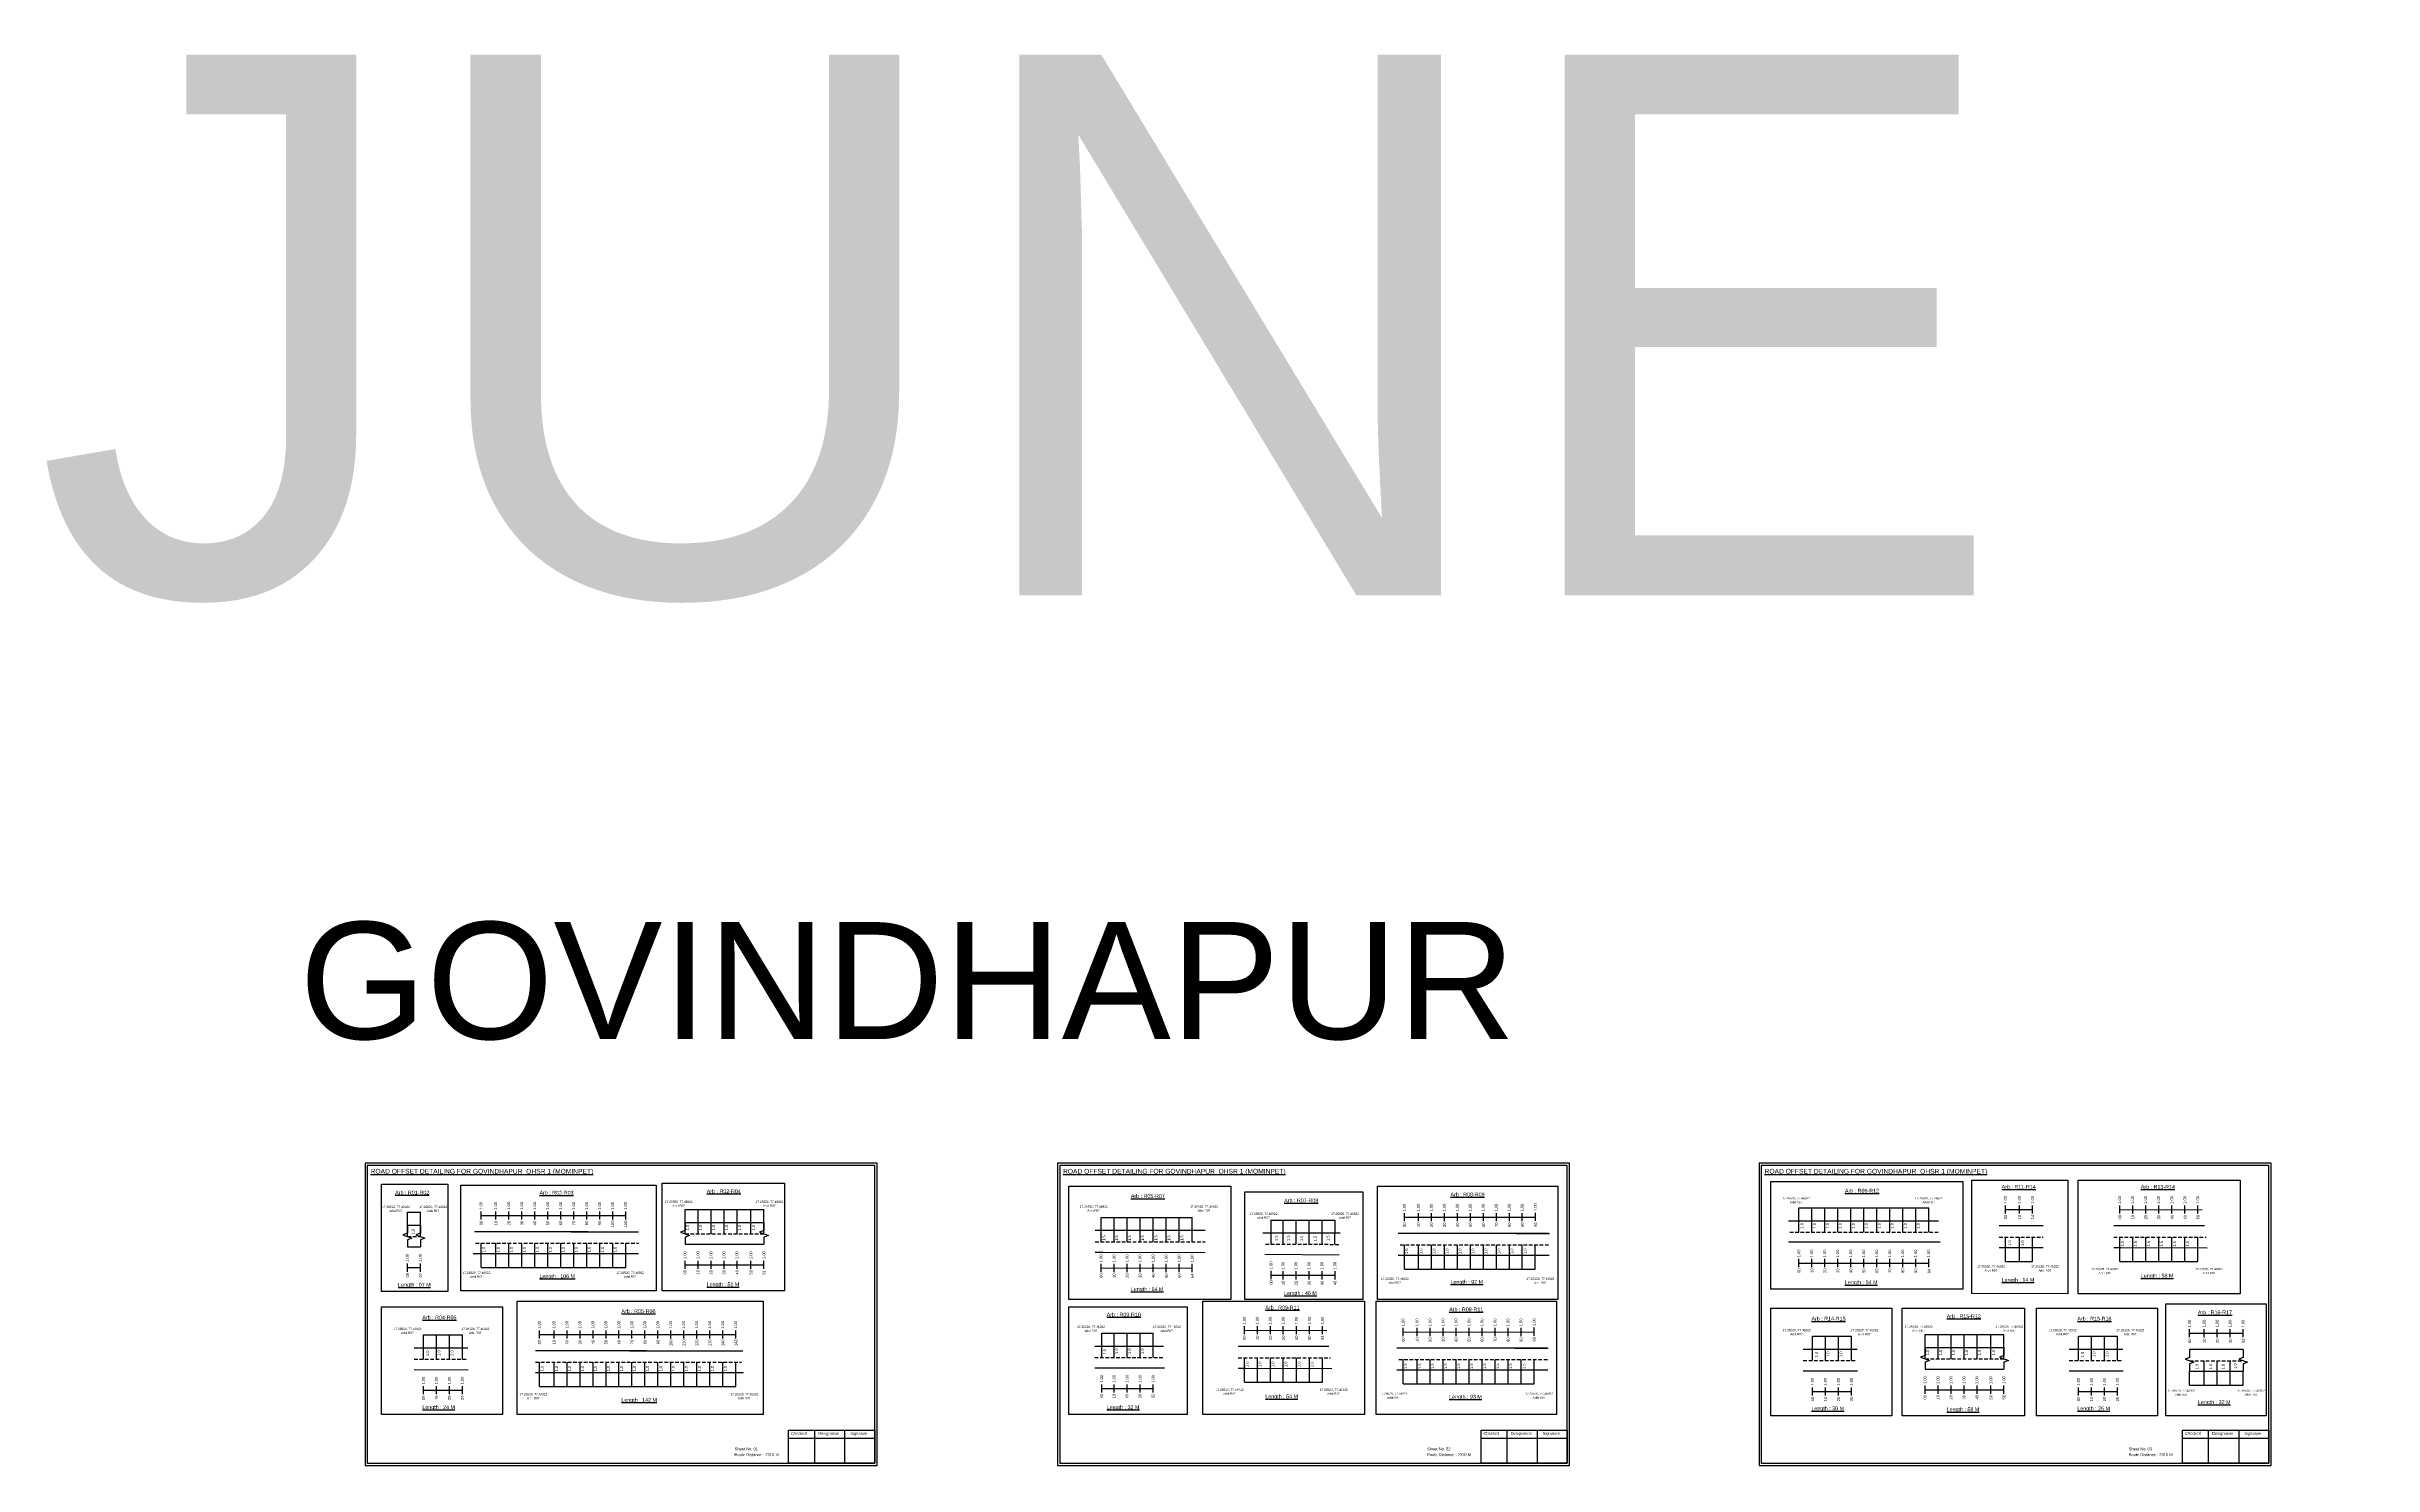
# Model space of a CAD drawing. Header units: inches. Extents: x -117 to 51867, y -12715 to 3423.
# Drawn here: x 28615 to 31053, y 352 to 1838 of the extents above; entities that cross this region are included whole.
import ezdxf

# ---------------------------------------------------------------- set-up
doc = ezdxf.new("R2010")
doc.units = ezdxf.units.IN
doc.header["$MEASUREMENT"] = 0
doc.linetypes.add('DASHED2', pattern=[0.375, 0.25, -0.125])
doc.layers.add('PDF_Geometry', color=7, linetype='Continuous')
doc.layers.add('PDF_Text', color=5, linetype='Continuous')
doc.styles.add('PDF Arial', font='arial.ttf')
doc.styles.get("Standard").update_dxf_attribs({"font": 'arial.ttf'})

msp = doc.modelspace()

# ---------------------------------------------------------------- linework, layer by layer
at = {"color": 5}
for p, q in [((28993.2, 617.3), (29006.8, 617.3)), ((29284.1, 620.2), (29366.7, 620.2)), ((29720, 611.8), (29815.4, 611.8)), ((30451, 621.9), (30587, 621.9)), ((29898.1, 609.1), (29965, 609.1)), ((30667.5, 565.8), (30695.7, 565.8)), ((30787.2, 565.6), (30869, 565.7)), ((29070.4, 559.4), (29221.8, 559.4)), ((30037.8, 557.7), (30174.8, 557.7)), ((29010, 488.8), (29050.8, 488.8)), ((29720.5, 490.7), (29774.4, 490.7)), ((30583.2, 489.3), (30665.8, 489.3)), ((30465.3, 487.5), (30506.1, 487.5)), ((30743.9, 487.5), (30784.7, 487.5)), ((29870, 439.3), (29951.8, 439.3)), ((29131.4, 434.8), (29337.2, 434.8)), ((30036.5, 437.4), (30173.5, 437.4)), ((30860.3, 436.2), (30916.5, 436.2))]:
    msp.add_line(p, q, dxfattribs=at)
for p, q in [((28993.2, 591.7), (28993.2, 617.3)), ((29006.8, 591.7), (29006.8, 617.3)), ((29284.1, 594.7), (29284.1, 620.2)), ((29297.7, 594.7), (29297.7, 620.2)), ((29311.3, 594.7), (29311.3, 620.2)), ((29324.9, 594.7), (29324.9, 620.2)), ((29338.5, 594.7), (29338.5, 620.2)), ((29353.1, 594.7), (29353.1, 620.2)), ((29366.7, 594.7), (29366.7, 620.2)), ((29720, 586.3), (29720, 611.8)), ((29733.6, 586.3), (29733.6, 611.8)), ((29747.2, 586.3), (29747.2, 611.8)), ((29760.8, 586.3), (29760.8, 611.8)), ((29774.6, 586.3), (29774.6, 611.8)), ((29788.2, 586.3), (29788.2, 611.8)), ((29801.8, 586.3), (29801.8, 611.8)), ((29815.4, 586.3), (29815.4, 611.8)), ((30451, 596.4), (30451, 621.9)), ((30464.6, 596.4), (30464.6, 621.9)), ((30478.2, 596.4), (30478.2, 621.9)), ((30491.8, 596.4), (30491.8, 621.9)), ((30505.4, 596.4), (30505.4, 621.9)), ((30519, 596.4), (30519, 621.9)), ((30532.6, 596.4), (30532.6, 621.9)), ((30546.2, 596.4), (30546.2, 621.9)), ((30559.8, 596.4), (30559.8, 621.9)), ((30573.4, 596.4), (30573.4, 621.9)), ((30587, 596.4), (30587, 621.9)), ((28993.2, 603.6), (29006.8, 603.6)), ((29182.2, 596.9), (29063.4, 596.9)), ((29164.7, 596.9), (29235.4, 596.9)), ((29284.1, 606.6), (29366.7, 606.6)), ((29829, 598.2), (29713.6, 598.2)), ((29970.3, 595.5), (29889.3, 595.5)), ((29898.1, 583.9), (29898.1, 609.4)), ((29910.6, 583.9), (29910.6, 609.1)), ((29924.2, 583.8), (29924.2, 609.1)), ((29937.8, 583.9), (29937.8, 609.1)), ((29951.4, 583.6), (29951.4, 609.1)), ((29964.8, 583.6), (29965, 609.1)), ((30188.5, 595.1), (30031.2, 595.1)), ((30154.5, 595.1), (30189.7, 595.1)), ((30440.1, 608.3), (30597.3, 608.3)), ((30599.1, 586.1), (30440.1, 586.1)), ((30707, 603.2), (30660.9, 603.2)), ((30667.5, 565.8), (30667.5, 591.3)), ((30682.1, 565.8), (30682.1, 591.3)), ((30695.7, 565.8), (30695.7, 591.3)), ((30875.8, 603.1), (30780.8, 603.1)), ((30787.2, 565.6), (30787.2, 591.2)), ((30800.8, 565.6), (30800.8, 591.2)), ((30814.4, 565.6), (30814.4, 591.2)), ((30828, 565.6), (30828, 591.2)), ((30841.8, 565.6), (30841.8, 591.2)), ((30855.4, 565.6), (30855.4, 591.2)), ((30869, 565.6), (30869, 591.2)), ((28993.2, 580.9), (29006.8, 580.9)), ((29062.2, 574.2), (29235.4, 574.2)), ((29070.4, 559.4), (29070.4, 585)), ((29085.8, 559.4), (29085.8, 585)), ((29099.4, 559.4), (29099.4, 585)), ((29113, 559.4), (29113, 585)), ((29126.6, 559.4), (29126.6, 585)), ((29140.2, 559.4), (29140.2, 585)), ((29153.8, 559.4), (29153.8, 585)), ((29167.4, 559.4), (29167.4, 585)), ((29181, 559.4), (29181, 585)), ((29194.6, 559.4), (29194.6, 585)), ((29208.2, 559.4), (29208.2, 585)), ((29221.8, 559.4), (29221.8, 585)), ((29284.1, 583.9), (29366.7, 583.9)), ((29713.6, 575.5), (29721.6, 575.5)), ((29721.6, 575.5), (29829, 575.2)), ((29891.5, 573.3), (29969.2, 572.8)), ((30031.2, 572.4), (30063.3, 572.4)), ((30037.8, 557.7), (30037.8, 583.2)), ((30052.4, 557.7), (30052.4, 583.2)), ((30063.3, 572.4), (30189.2, 572.4)), ((30066, 557.7), (30066, 583.2)), ((30079.6, 557.7), (30079.6, 583.2)), ((30093.2, 557.7), (30093.2, 583.2)), ((30106.8, 557.7), (30106.8, 583.2)), ((30120.4, 557.7), (30120.4, 583.2)), ((30134, 557.7), (30134, 583.2)), ((30147.6, 557.7), (30147.6, 583.2)), ((30161.2, 557.7), (30161.2, 583.2)), ((30174.8, 557.7), (30174.8, 583.2)), ((30660.9, 580.5), (30693.1, 580.5)), ((30693.1, 580.5), (30707, 580.5)), ((29010, 463.3), (29010, 488.8)), ((29023.6, 463.3), (29023.6, 488.8)), ((29037.2, 463.3), (29037.2, 488.8)), ((29050.8, 463.3), (29050.8, 488.8)), ((29720.5, 465.1), (29720.5, 490.7)), ((29733.6, 465.1), (29733.6, 490.7)), ((29747.2, 465.1), (29747.2, 490.7)), ((29760.8, 465.1), (29760.8, 490.7)), ((29774.4, 465.1), (29774.4, 490.7)), ((30583.2, 463.8), (30583.2, 489.3)), ((30596.8, 463.8), (30596.8, 489.3)), ((30610.4, 463.8), (30610.4, 489.3)), ((30624, 463.8), (30624, 489.3)), ((30637.6, 463.8), (30637.6, 489.3)), ((30652.2, 463.8), (30652.2, 489.3)), ((30665.8, 463.8), (30665.8, 489.3)), ((29000.1, 475.1), (29056.6, 475.1)), ((29243.2, 472.2), (29127.4, 472.2)), ((29225.7, 472.2), (29344.6, 472.2)), ((29713.2, 477), (29785.2, 477)), ((29958.6, 476.7), (29863.6, 476.7)), ((29870, 439.3), (29870, 464.8)), ((29883.6, 439.3), (29883.6, 464.8)), ((29897.2, 439.3), (29897.2, 464.8)), ((29910.8, 439.3), (29910.8, 464.8)), ((29924.6, 439.3), (29924.6, 464.8)), ((29938.2, 439.3), (29938.2, 464.8)), ((29951.8, 439.3), (29951.8, 464.8)), ((30187.2, 474.8), (30029.9, 474.8)), ((30153.2, 474.8), (30188.4, 474.8)), ((30455.5, 473.9), (30511.9, 473.9)), ((30465.3, 462), (30465.3, 487.5)), ((30478.9, 462), (30478.9, 487.5)), ((30492.5, 462), (30492.5, 487.5)), ((30506.1, 462), (30506.1, 487.5)), ((30583.2, 475.7), (30665.8, 475.7)), ((30734.1, 473.9), (30790.5, 473.9)), ((30743.9, 462), (30743.9, 487.5)), ((30757.5, 462), (30757.5, 487.5)), ((30771.1, 462), (30771.1, 487.5)), ((30784.7, 462), (30784.7, 487.5)), ((30916.5, 473.6), (30860.3, 473.6)), ((29000.1, 452.5), (29056.8, 452.3)), ((29127.4, 449.5), (29345.2, 449.5)), ((29131.4, 434.8), (29131.4, 460.3)), ((29146.8, 434.8), (29146.8, 460.3)), ((29160.4, 434.8), (29160.4, 460.3)), ((29174, 434.8), (29174, 460.3)), ((29187.6, 434.8), (29187.6, 460.3)), ((29201.2, 434.8), (29201.2, 460.3)), ((29214.8, 434.8), (29214.8, 460.3)), ((29228.4, 434.8), (29228.4, 460.3)), ((29242, 434.8), (29242, 460.3)), ((29255.6, 434.8), (29255.6, 460.3)), ((29269.2, 434.8), (29269.2, 460.3)), ((29282.8, 434.8), (29282.8, 460.3)), ((29296.4, 434.8), (29296.4, 460.3)), ((29310, 434.8), (29310, 460.3)), ((29323.6, 434.8), (29323.6, 460.3)), ((29337.2, 434.8), (29337.2, 460.3)), ((29713.2, 454.3), (29786.2, 454.3)), ((30029.9, 452.1), (30062, 452.1)), ((30036.5, 437.4), (30036.5, 462.9)), ((30051.1, 437.4), (30051.1, 462.9)), ((30062, 452.1), (30187.9, 452.1)), ((30064.7, 437.4), (30064.7, 462.9)), ((30078.3, 437.4), (30078.3, 462.9)), ((30091.9, 437.4), (30091.9, 462.9)), ((30105.5, 437.4), (30105.5, 462.9)), ((30119.1, 437.4), (30119.1, 462.9)), ((30132.7, 437.4), (30132.7, 462.9)), ((30146.3, 437.4), (30146.3, 462.9)), ((30159.9, 437.4), (30159.9, 462.9)), ((30173.5, 437.4), (30173.5, 462.9)), ((30455.5, 451.2), (30512.2, 451)), ((30583.2, 453), (30665.8, 453)), ((30734.1, 451.2), (30790.8, 451)), ((30860.3, 450.9), (30916.5, 450.9)), ((30860.3, 436.2), (30860.3, 450.9)), ((30875.7, 436.2), (30875.7, 461.7)), ((30889.3, 436.2), (30889.3, 461.7)), ((30902.9, 436.2), (30902.9, 461.7)), ((30916.5, 436.2), (30916.5, 450.9))]:
    msp.add_line(p, q)
at = {"color": 217, "true_color": 0x93278f}
for p, q in [((29070.4, 609.6), (29070.4, 618.1)), ((29070.4, 613.8), (29221.8, 613.8)), ((29085.8, 609.6), (29085.8, 618.1)), ((29099.4, 609.6), (29099.4, 618.1)), ((29113, 609.6), (29113, 618.1)), ((29126.6, 609.6), (29126.6, 618.1)), ((29140.2, 609.6), (29140.2, 618.1)), ((29153.8, 609.6), (29153.8, 618.1)), ((29167.4, 609.6), (29167.4, 618.1)), ((29181, 609.6), (29181, 618.1)), ((29194.6, 609.6), (29194.6, 618.1)), ((29208.2, 609.6), (29208.2, 618.1)), ((29221.8, 609.6), (29221.8, 618.1)), ((30037.8, 607.8), (30037.8, 616.4)), ((30037.8, 612.1), (30175, 612.2)), ((30052.4, 607.8), (30052.4, 616.4)), ((30066, 607.8), (30066, 616.4)), ((30079.6, 607.8), (30079.6, 616.4)), ((30093.2, 607.8), (30093.2, 616.4)), ((30106.8, 607.8), (30106.8, 616.4)), ((30120.4, 607.8), (30120.4, 616.4)), ((30134, 607.8), (30134, 616.4)), ((30147.6, 607.8), (30147.6, 616.4)), ((30161.2, 607.8), (30161.2, 616.4)), ((30175, 608.2), (30175, 616.7)), ((30667.5, 615.9), (30667.5, 624.5)), ((30667.5, 620.2), (30695.7, 620.2)), ((30682.1, 615.9), (30682.1, 624.5)), ((30695.7, 615.9), (30695.7, 624.5)), ((30787.2, 615.8), (30787.2, 624.3)), ((30787.2, 620.1), (30873.5, 619.8)), ((30800.8, 615.8), (30800.8, 624.3)), ((30814.4, 615.8), (30814.4, 624.3)), ((30828, 615.8), (30828, 624.3)), ((30841.8, 615.8), (30841.8, 624.3)), ((30855.4, 615.8), (30855.4, 624.3)), ((30869, 615.8), (30869, 624.3)), ((28993.2, 555), (28993.2, 563.6)), ((29006.8, 555), (29006.8, 563.6)), ((29284.1, 558), (29284.1, 566.5)), ((29284.1, 562.3), (29366.7, 562.3)), ((29297.7, 558), (29297.7, 566.5)), ((29311.3, 558), (29311.3, 566.5)), ((29324.9, 558), (29324.9, 566.5)), ((29338.5, 558), (29338.5, 566.5)), ((29353.1, 558), (29353.1, 566.5)), ((29366.7, 558), (29366.7, 566.5)), ((29720, 554.6), (29720, 563.1)), ((29733.6, 554.6), (29733.6, 563.1)), ((29747.2, 554.6), (29747.2, 563.1)), ((29760.8, 554.6), (29760.8, 563.1)), ((29774.6, 554.6), (29774.6, 563.1)), ((29788.2, 554.6), (29788.2, 563.1)), ((29801.8, 554.6), (29801.8, 563.1)), ((29815.4, 554.6), (29815.4, 563.1)), ((30451, 559.7), (30451, 568.3)), ((30451, 564), (30587, 564)), ((30464.6, 559.7), (30464.6, 568.3)), ((30478.2, 559.7), (30478.2, 568.3)), ((30491.8, 559.7), (30491.8, 568.3)), ((30505.4, 559.7), (30505.4, 568.3)), ((30519, 559.7), (30519, 568.3)), ((30532.6, 559.7), (30532.6, 568.3)), ((30546.2, 559.7), (30546.2, 568.3)), ((30559.8, 559.7), (30559.8, 568.3)), ((30573.4, 559.7), (30573.4, 568.3)), ((30587, 559.7), (30587, 568.3)), ((28993.2, 559.3), (29006.8, 559.3)), ((29720, 558.8), (29815.4, 558.9)), ((29898.1, 547.3), (29898.1, 555.8)), ((29898.1, 551.2), (29965, 551.2)), ((29910.6, 546.9), (29910.6, 555.5)), ((29924.2, 546.9), (29924.2, 555.5)), ((29937.8, 546.9), (29937.8, 555.5)), ((29951.4, 546.9), (29951.4, 555.5)), ((29965, 546.9), (29965, 555.5)), ((29131.4, 485), (29131.4, 493.5)), ((29131.4, 489.2), (29337.2, 489.2)), ((29146.8, 485), (29146.8, 493.5)), ((29160.4, 485), (29160.4, 493.5)), ((29174, 485), (29174, 493.5)), ((29187.6, 485), (29187.6, 493.5)), ((29201.2, 485), (29201.2, 493.5)), ((29214.8, 485), (29214.8, 493.5)), ((29228.4, 485), (29228.4, 493.5)), ((29242, 485), (29242, 493.5)), ((29255.6, 485), (29255.6, 493.5)), ((29269.2, 485), (29269.2, 493.5)), ((29282.8, 485), (29282.8, 493.5)), ((29296.4, 485), (29296.4, 493.5)), ((29310, 485), (29310, 493.5)), ((29323.6, 485), (29323.6, 493.5)), ((29337.2, 485), (29337.2, 493.5)), ((29870, 489.4), (29870, 498)), ((29870, 493.7), (29956.4, 493.4)), ((29883.6, 489.4), (29883.6, 498)), ((29897.2, 489.4), (29897.2, 498)), ((29910.8, 489.4), (29910.8, 498)), ((29924.6, 489.4), (29924.6, 498)), ((29938.2, 489.4), (29938.2, 498)), ((29951.8, 489.4), (29951.8, 498)), ((30036.5, 487.5), (30036.5, 496.1)), ((30036.5, 491.8), (30173.7, 491.9)), ((30051.1, 487.5), (30051.1, 496.1)), ((30064.7, 487.5), (30064.7, 496.1)), ((30078.3, 487.5), (30078.3, 496.1)), ((30091.9, 487.5), (30091.9, 496.1)), ((30105.5, 487.5), (30105.5, 496.1)), ((30119.1, 487.5), (30119.1, 496.1)), ((30132.7, 487.5), (30132.7, 496.1)), ((30146.3, 487.5), (30146.3, 496.1)), ((30159.9, 487.5), (30159.9, 496.1)), ((30173.7, 487.8), (30173.7, 496.4)), ((30860.3, 486.3), (30860.3, 494.9)), ((30860.3, 490.6), (30916.5, 490.6)), ((30875.7, 486.3), (30875.7, 494.9)), ((30889.3, 486.3), (30889.3, 494.9)), ((30902.9, 486.3), (30902.9, 494.9)), ((30916.5, 486.3), (30916.5, 494.9)), ((29010, 426.6), (29010, 435.1)), ((29010, 430.8), (29050.8, 430.8)), ((29023.6, 426.6), (29023.6, 435.1)), ((29037.2, 426.6), (29037.2, 435.1)), ((29050.8, 426.6), (29050.8, 435.1)), ((29720.5, 428.4), (29720.5, 437)), ((29720.5, 432.7), (29774.4, 432.7)), ((29733.6, 428.4), (29733.6, 437)), ((29747.2, 428.4), (29747.2, 437)), ((29760.8, 428.4), (29760.8, 437)), ((29774.4, 428.4), (29774.4, 437)), ((30465.3, 425.3), (30465.3, 433.8)), ((30465.3, 429.5), (30506.1, 429.5)), ((30478.9, 425.3), (30478.9, 433.8)), ((30492.5, 425.3), (30492.5, 433.8)), ((30506.1, 425.3), (30506.1, 433.8)), ((30583.2, 427.1), (30583.2, 435.7)), ((30583.2, 431.4), (30665.8, 431.4)), ((30596.8, 427.1), (30596.8, 435.7)), ((30610.4, 427.1), (30610.4, 435.7)), ((30624, 427.1), (30624, 435.7)), ((30637.6, 427.1), (30637.6, 435.7)), ((30652.2, 427.1), (30652.2, 435.7)), ((30665.8, 427.1), (30665.8, 435.7)), ((30743.9, 425.3), (30743.9, 433.8)), ((30743.9, 429.5), (30784.7, 429.5)), ((30757.5, 425.3), (30757.5, 433.8)), ((30771.1, 425.3), (30771.1, 433.8)), ((30784.7, 425.3), (30784.7, 433.8))]:
    msp.add_line(p, q, dxfattribs=at)
at = {"linetype": 'DASHED2', "ltscale": 15}
for p, q in [((28993.2, 591.7), (29006.8, 591.7)), ((29284.1, 594.7), (29366.7, 594.7)), ((29713.6, 586.3), (29829, 586.3)), ((30441.4, 596.4), (30597.3, 596.4)), ((30660.9, 591.3), (30707, 591.3)), ((30780.8, 591.2), (30877.5, 591.2)), ((29064.4, 585), (29235.4, 585)), ((29892.2, 584), (29970.5, 583.6)), ((30033.1, 583.2), (30189.5, 583.2)), ((29000.3, 463.3), (29056.6, 463.3)), ((29713.2, 465.1), (29785.7, 465.1)), ((29863.6, 464.8), (29960.3, 464.8)), ((30583.2, 463.8), (30665.8, 463.8)), ((29127.4, 460.3), (29343.1, 460.3)), ((30031.8, 462.9), (30188.2, 462.9)), ((30455.6, 462), (30511.9, 462)), ((30734.2, 462), (30790.5, 462)), ((30860.3, 461.7), (30916.5, 461.7))]:
    msp.add_line(p, q, dxfattribs=at)
for points in [[(28966.1, 646.8), (29035.5, 646.8), (29035.5, 534.1), (28966.1, 534.1)], [(29049.1, 645.5), (29253.7, 645.5), (29253.7, 535), (29049.1, 535)], [(29260.2, 647.7), (29388.3, 647.7), (29388.3, 535), (29260.2, 535)], [(29686.1, 644.6), (29855.7, 644.6), (29855.7, 525.8), (29686.1, 525.8)], [(29870.4, 638.5), (29994.2, 638.5), (29994.2, 525.8), (29870.4, 525.8)], [(30009.5, 644.6), (30198.4, 644.6), (30198.4, 525.8), (30009.5, 525.8)], [(30421.4, 649.4), (30622.7, 649.4), (30622.7, 536.7), (30421.4, 536.7)], [(30632.1, 650.8), (30732.8, 650.7), (30732.8, 531.9), (30632.1, 532)], [(30743.6, 650.7), (30913.2, 650.7), (30913.2, 531.9), (30743.6, 531.9)], [(28966.1, 518.1), (29092.9, 518.1), (29092.9, 405.4), (28966.1, 405.4)], [(29108.1, 524.3), (29365.7, 524.3), (29365.7, 405.5), (29108.1, 405.4)], [(29686.1, 518.2), (29809.9, 518.2), (29809.9, 405.5), (29686.1, 405.5)], [(29826.4, 524.3), (29996, 524.3), (29996, 405.5), (29826.4, 405.5)], [(30008.2, 524.3), (30197.1, 524.3), (30197.1, 405.5), (30008.2, 405.5)], [(30421.4, 516.8), (30548.2, 516.8), (30548.2, 404.1), (30421.4, 404.1)], [(30559.3, 516.8), (30687.4, 516.8), (30687.4, 404.1), (30559.3, 404.1)], [(30700, 516.8), (30826.8, 516.8), (30826.8, 404.1), (30700, 404.1)], [(30835.4, 521.2), (30940.6, 521.2), (30940.6, 404.1), (30835.4, 404.1)]]:
    msp.add_lwpolyline(points, close=True)
at = {"linetype": 'Continuous'}
for points in [[(28993.2, 603.6), (28993.2, 595.2), (28988.5, 593.5), (28997.9, 590), (28993.2, 588.3), (28993.2, 580.9)], [(29006.8, 603.6), (29006.8, 595.2), (29002.1, 593.5), (29011.5, 590), (29006.8, 588.3), (29006.8, 580.9)], [(29284.1, 606.6), (29284.1, 598.1), (29279.3, 596.4), (29288.8, 593), (29284.1, 591.2), (29284.1, 583.9)], [(29366.7, 606.6), (29366.7, 598.1), (29362, 596.4), (29371.4, 593), (29366.7, 591.2), (29366.7, 583.9)], [(30583.2, 475.7), (30583.2, 467.3), (30578.4, 465.5), (30587.9, 462.1), (30583.2, 460.4), (30583.2, 453)], [(30665.8, 475.7), (30665.8, 467.3), (30661.1, 465.5), (30670.5, 462.1), (30665.8, 460.4), (30665.8, 453)], [(30860.3, 473.6), (30860.3, 465), (30855.8, 463.4), (30864.8, 460.1), (30860.3, 458.4), (30860.3, 450.9)], [(30916.5, 473.6), (30916.5, 465), (30912, 463.4), (30921, 460.1), (30916.5, 458.4), (30916.5, 450.9)], [(30916.5, 473.6), (30916.5, 465), (30912, 463.4), (30921, 460.1), (30916.5, 458.4), (30916.5, 450.9)]]:
    msp.add_lwpolyline(points, dxfattribs=at)
for points in [[(30780.8, 580.4), (30788.9, 580.4), (30878.7, 579.9)], [(29863.6, 454), (29871.7, 454), (29961.5, 453.5)]]:
    msp.add_lwpolyline(points)
at = {"layer": 'PDF_Geometry'}
for points in [[(28948.8, 668.8), (28948.8, 352.1), (29485.3, 352.1), (29485.3, 668.8)], [(28951.1, 666.4), (28951.1, 354.5), (29482.8, 354.5), (29482.8, 666.4)], [(29674.3, 668.8), (29674.3, 352.1), (30210.7, 352.1), (30210.7, 668.8)], [(29676.6, 666.4), (29676.6, 354.5), (30208.3, 354.5), (30208.3, 666.4)], [(30409.3, 668.8), (30409.3, 352.1), (30945.7, 352.1), (30945.7, 668.8)], [(30411.6, 666.4), (30411.6, 354.5), (30943.3, 354.5), (30943.3, 666.4)]]:
    msp.add_lwpolyline(points, close=True, dxfattribs=at)
at = {"layer": 'PDF_Geometry', "color": 242, "true_color": 0xcc1f26}
for points in [[(29482.8, 354.4), (29392.5, 354.4), (29392.5, 389), (29482.8, 389)], [(30208.3, 354.4), (30118, 354.4), (30118, 389), (30208.3, 389)], [(30943.3, 354.4), (30853, 354.4), (30853, 389), (30943.3, 389)]]:
    msp.add_lwpolyline(points, close=True, dxfattribs=at)
for points in [[(29392.5, 380.6), (29482.8, 380.6)], [(29419.5, 389), (29419.5, 354.4)], [(29451.2, 389), (29451.2, 354.4)], [(30118, 380.6), (30208.3, 380.6)], [(30145, 389), (30145, 354.4)], [(30176.7, 389), (30176.7, 354.4)], [(30853, 380.6), (30943.3, 380.6)], [(30879.9, 389), (30879.9, 354.4)], [(30911.7, 389), (30911.7, 354.4)]]:
    msp.add_lwpolyline(points, dxfattribs=at)

# ---------------------------------------------------------------- texts
for s, height, p in [('JUNE  MOMINPET', 566.246, (28602.7, 1263.6)), ('GOVINDHAPUR', 122.535, (28879.9, 798.7)), ('Sheet No. 01', 3, (29336, 367.9)), ('Sheet No. 02', 3, (30061.5, 367.9)), ('Sheet No. 03', 3, (30796.5, 367.9)), ('Route Distance : 2310 M', 3, (29335.8, 361.8)), ('Route Distance : 2310 M', 3, (30061.3, 361.8)), ('Route Distance : 2310 M', 3, (30796.3, 361.8))]:
    msp.add_text(s, height=height).set_placement(p)
at = {"color": 242, "true_color": 0xcd2027}
for s, height, p in [('%%UROAD OFFSET DETAILING FOR GOVINDHAPUR  OHSR 1 (MOMINPET)', 5, (28954.6, 657.7)), ('%%UROAD OFFSET DETAILING FOR GOVINDHAPUR  OHSR 1 (MOMINPET)', 5, (29680, 657.7)), ('%%UROAD OFFSET DETAILING FOR GOVINDHAPUR  OHSR 1 (MOMINPET)', 5, (30415, 657.7)), ('%%UArb : R01-R02', 4, (28980.3, 635.8)), ('%%UArb : R02-R03', 4, (29131.5, 635.7)), ('%%UArb : R02-R04', 4, (29306.7, 637.2)), ('%%UArb : R05-R07', 4, (29751, 632.2)), ('%%UArb : R08-R09', 4, (30085.9, 633.8)), ('%%UArb : R09-R12', 4, (30499.2, 637.8)), ('%%UArb : R11-R14', 4, (30663.4, 641.9)), ('%%UArb : R13-R14', 4, (30809.2, 641.8)), ('%%UArb : R07-R08', 4, (29911.7, 627.6)), ('%%ULength : 07 M', 4, (28983.3, 539.3)), ('%%ULength : 106 M', 4, (29131.5, 548.2)), ('%%ULength : 51 M', 4, (29306.7, 539.7)), ('%%ULength : 64 M', 4, (29751, 534.7)), ('%%ULength : 92 M', 4, (30085.9, 542.3)), ('%%ULength : 94 M', 4, (30499.2, 541.8)), ('%%ULength : 14 M', 4, (30663.4, 544.4)), ('%%ULength : 58 M', 4, (30809.2, 548.8)), ('%%UArb : R05-R06', 4, (29217.3, 511.7)), ('%%UArb : R09-R10', 4, (29725.8, 508)), ('%%UArb : R09-R11', 4, (29892, 515.4)), ('%%ULength : 46 M', 4, (29911.7, 530.6)), ('%%UArb : R08-R11', 4, (30084.6, 513.5)), ('%%UArb : R16-R17', 4, (30869, 510.4)), ('%%UArb : R04-R05', 4, (29008.8, 505.1)), ('%%UArb : R14-R15', 4, (30464.1, 503.8)), ('%%UArb : R15-R12', 4, (30605.8, 506.3)), ('%%UArb : R15-R16', 4, (30742.7, 503.8)), ('%%ULength : 24 M', 4, (29008.8, 411.1)), ('%%ULength : 142 M', 4, (29217.3, 418.7)), ('%%ULength : 32 M', 4, (29725.8, 411)), ('%%ULength : 54 M', 4, (29892, 422.4)), ('%%ULength : 93 M', 4, (30084.6, 422)), ('%%ULength : 32 M', 4, (30869, 416.4)), ('%%ULength : 30 M', 4, (30464.1, 409.8)), ('%%ULength : 58 M', 4, (30605.8, 408.8)), ('%%ULength : 25 M', 4, (30742.7, 409.8))]:
    msp.add_text(s, height=height, dxfattribs=at).set_placement(p)
at = {"color": 217, "true_color": 0x93278f}
for s, p in [('1.00', (30668.8, 626.2)), ('1.00', (30683.4, 626.2)), ('1.00', (30697, 626.2)), ('1.00', (30788.5, 626.1)), ('1.00', (30802.1, 626.1)), ('1.00', (30815.7, 626.1)), ('1.00', (30829.3, 626.1)), ('1.00', (30843.1, 626.1)), ('1.00', (30856.7, 626.1)), ('1.00', (30870.3, 626.1)), ('1.00', (29071.8, 619.9)), ('1.00', (29087.1, 619.9)), ('1.00', (29100.7, 619.9)), ('1.00', (29114.3, 619.9)), ('1.00', (29127.9, 619.9)), ('1.00', (29141.5, 619.9)), ('1.00', (29155.1, 619.9)), ('1.00', (29168.7, 619.9)), ('1.00', (29182.3, 619.9)), ('1.00', (29195.9, 619.9)), ('1.00', (29209.5, 619.9)), ('1.00', (29223.1, 619.9)), ('1.00', (30039.1, 618.1)), ('1.00', (30053.7, 618.1)), ('1.00', (30067.3, 618.1)), ('1.00', (30080.9, 618.1)), ('1.00', (30094.5, 618.1)), ('1.00', (30108.1, 618.1)), ('1.00', (30121.7, 618.1)), ('1.00', (30135.3, 618.1)), ('1.00', (30148.9, 618.1)), ('1.00', (30162.5, 618.1)), ('1.00', (30176.4, 618.5)), ('00', (30669, 609.9)), ('10', (30683.6, 609.9)), ('14', (30697.2, 609.9)), ('00', (30788.7, 609.8)), ('10', (30802.3, 609.8)), ('20', (30815.9, 609.8)), ('30', (30829.5, 609.8)), ('40', (30843.3, 609.8)), ('50', (30856.9, 609.8)), ('58', (30870.5, 609.8)), ('00', (29071.9, 603.6)), ('10', (29087.3, 603.6)), ('20', (29100.9, 603.6)), ('30', (29114.5, 603.6)), ('40', (29128.1, 603.6)), ('50', (29141.7, 603.6)), ('60', (29155.3, 603.6)), ('70', (29168.9, 603.6)), ('80', (29182.5, 603.6)), ('90', (29196.1, 603.6)), ('100', (29209.7, 601.6)), ('106', (29223.3, 601.6)), ('00', (30039.3, 601.8)), ('10', (30053.9, 601.8)), ('20', (30067.5, 601.8)), ('30', (30081.1, 601.8)), ('40', (30094.7, 601.8)), ('50', (30108.3, 601.8)), ('60', (30121.9, 601.8)), ('70', (30135.5, 601.8)), ('80', (30149.1, 601.8)), ('90', (30162.7, 601.8)), ('92', (30176.5, 602.1)), ('1.00', (28994.5, 565.3)), ('1.00', (29008.1, 565.3)), ('1.00', (29285.4, 568.3)), ('1.00', (29299, 568.3)), ('1.00', (29312.6, 568.3)), ('1.00', (29326.2, 568.3)), ('1.00', (29339.8, 568.3)), ('1.00', (29354.4, 568.3)), ('1.00', (29368, 568.3)), ('1.00', (29721.3, 564.9)), ('1.00', (29734.9, 564.9)), ('1.00', (29748.5, 564.9)), ('1.00', (29762.1, 564.9)), ('1.00', (29775.9, 564.9)), ('1.00', (29789.5, 564.9)), ('1.00', (29803.1, 564.9)), ('1.00', (29816.7, 564.9)), ('1.00', (29899.4, 557.6)), ('1.00', (29911.9, 557.2)), ('1.00', (29925.5, 557.2)), ('1.00', (29939.1, 557.2)), ('1.00', (29952.7, 557.2)), ('1.00', (29966.3, 557.2)), ('1.00', (30452.3, 570)), ('1.00', (30465.9, 570)), ('1.00', (30479.5, 570)), ('1.00', (30493.1, 570)), ('1.00', (30506.7, 570)), ('1.00', (30520.3, 570)), ('1.00', (30533.9, 570)), ('1.00', (30547.5, 570)), ('1.00', (30561.1, 570)), ('1.00', (30574.7, 570)), ('1.00', (30588.3, 570)), ('00', (28994.7, 549)), ('07', (29008.3, 549)), ('00', (29285.5, 552)), ('10', (29299.1, 552)), ('20', (29312.7, 552)), ('30', (29326.3, 552)), ('40', (29339.9, 552)), ('50', (29354.6, 552)), ('51', (29368.2, 552)), ('00', (29721.5, 548.5)), ('10', (29735.1, 548.5)), ('20', (29748.7, 548.5)), ('30', (29762.3, 548.5)), ('40', (29776.1, 548.5)), ('50', (29789.7, 548.5)), ('60', (29803.3, 548.5)), ('64', (29816.9, 548.5)), ('00', (29899.6, 541.3)), ('10', (29912.1, 540.9)), ('20', (29925.7, 540.9)), ('30', (29939.3, 540.9)), ('40', (29952.9, 540.9)), ('46', (29966.5, 540.9)), ('00', (30452.5, 553.7)), ('10', (30466.1, 553.7)), ('20', (30479.7, 553.7)), ('30', (30493.3, 553.7)), ('40', (30506.9, 553.7)), ('50', (30520.5, 553.7)), ('60', (30534.1, 553.7)), ('70', (30547.7, 553.7)), ('80', (30561.3, 553.7)), ('90', (30574.9, 553.7)), ('94', (30588.9, 553.4)), ('1.00', (29132.8, 495.2)), ('1.00', (29148.1, 495.2)), ('1.00', (29161.7, 495.2)), ('1.00', (29175.3, 495.2)), ('1.00', (29188.9, 495.2)), ('1.00', (29202.5, 495.2)), ('1.00', (29216.1, 495.2)), ('1.00', (29229.7, 495.2)), ('1.00', (29243.3, 495.2)), ('1.00', (29256.9, 495.2)), ('1.00', (29270.5, 495.2)), ('1.00', (29284.1, 495.2)), ('1.00', (29297.7, 495.2)), ('1.00', (29311.3, 495.2)), ('1.00', (29324.9, 495.2)), ('1.00', (29338.5, 495.2)), ('1.00', (29871.4, 499.7)), ('00', (29871.5, 483.4)), ('1.00', (29885, 499.7)), ('10', (29885.1, 483.4)), ('1.00', (29898.6, 499.7)), ('20', (29898.7, 483.4)), ('1.00', (29912.2, 499.7)), ('30', (29912.3, 483.4)), ('1.00', (29926, 499.7)), ('40', (29926.1, 483.4)), ('1.00', (29939.6, 499.7)), ('50', (29939.7, 483.4)), ('1.00', (29953.2, 499.7)), ('54', (29953.3, 483.4)), ('1.00', (30037.8, 497.8)), ('1.00', (30052.4, 497.8)), ('1.00', (30066, 497.8)), ('1.00', (30079.6, 497.8)), ('1.00', (30093.2, 497.8)), ('1.00', (30106.8, 497.8)), ('1.00', (30120.4, 497.8)), ('1.00', (30134, 497.8)), ('1.00', (30147.6, 497.8)), ('1.00', (30161.2, 497.8)), ('1.00', (30175.1, 498.1)), ('1.00', (30861.7, 496.6)), ('1.00', (30877, 496.6)), ('1.00', (30890.6, 496.6)), ('1.00', (30904.2, 496.6)), ('1.00', (30917.8, 496.6)), ('00', (29132.9, 478.9)), ('10', (29148.3, 478.9)), ('20', (29161.9, 478.9)), ('30', (29175.5, 478.9)), ('40', (29189.1, 478.9)), ('50', (29202.7, 478.9)), ('60', (29216.3, 478.9)), ('70', (29229.9, 478.9)), ('80', (29243.5, 478.9)), ('90', (29257.1, 478.9)), ('100', (29270.7, 477)), ('110', (29284.3, 477)), ('120', (29297.9, 477)), ('130', (29311.5, 477)), ('140', (29325.1, 477)), ('142', (29338.7, 477)), ('00', (30038, 481.5)), ('10', (30052.6, 481.5)), ('20', (30066.2, 481.5)), ('30', (30079.8, 481.5)), ('40', (30093.4, 481.5)), ('50', (30107, 481.5)), ('60', (30120.6, 481.5)), ('70', (30134.2, 481.5)), ('80', (30147.8, 481.5)), ('90', (30161.4, 481.5)), ('93', (30175.2, 481.8)), ('00', (30861.8, 480.3)), ('10', (30877.2, 480.3)), ('20', (30890.8, 480.3)), ('30', (30904.4, 480.3)), ('32', (30918, 480.3)), ('1.00', (29011.3, 436.9)), ('1.00', (29024.9, 436.9)), ('1.00', (29038.5, 436.9)), ('1.00', (29052.1, 436.9)), ('1.00', (29721.9, 438.7)), ('1.00', (29734.9, 438.7)), ('1.00', (29748.5, 438.7)), ('1.00', (29762.1, 438.7)), ('1.00', (29775.7, 438.7)), ('1.00', (30466.6, 435.6)), ('1.00', (30480.2, 435.6)), ('1.00', (30493.8, 435.6)), ('1.00', (30507.4, 435.6)), ('1.00', (30584.5, 437.4)), ('1.00', (30598.1, 437.4)), ('1.00', (30611.7, 437.4)), ('1.00', (30625.3, 437.4)), ('1.00', (30638.9, 437.4)), ('1.00', (30653.5, 437.4)), ('1.00', (30667.1, 437.4)), ('1.00', (30745.2, 435.6)), ('1.00', (30758.8, 435.6)), ('1.00', (30772.4, 435.6)), ('1.00', (30786, 435.6)), ('00', (29011.4, 420.5)), ('10', (29025, 420.5)), ('20', (29038.6, 420.5)), ('24', (29052.2, 420.5)), ('00', (29722, 422.4)), ('10', (29735, 422.4)), ('20', (29748.6, 422.4)), ('30', (29762.2, 422.4)), ('32', (29775.8, 422.4)), ('00', (30466.8, 419.2)), ('10', (30480.4, 419.2)), ('20', (30494, 419.2)), ('30', (30507.6, 419.2)), ('00', (30584.6, 421.1)), ('10', (30598.2, 421.1)), ('20', (30611.8, 421.1)), ('30', (30625.4, 421.1)), ('40', (30639, 421.1)), ('50', (30653.7, 421.1)), ('58.', (30667.3, 421.1)), ('00', (30745.4, 419.2)), ('10', (30759, 419.2)), ('20', (30772.6, 419.2)), ('25', (30786.2, 419.2))]:
    msp.add_text(s, height=3, rotation=90, dxfattribs=at).set_placement(p)
at = {"color": 5}
for s, height, p in [('17.26520, 77.46922', 2.34, (28966.6, 621.7)), ('Arbit R07', 2.25, (28974.4, 617.6)), ('17.26520, 77.46922', 2.34, (29005.6, 621.7)), ('Arbit R07', 2.25, (29013.4, 617.6)), ('17.26520, 77.46922', 2.34, (29262.9, 627.1)), ('Arbit R07', 2.25, (29270.7, 623)), ('17.26520, 77.46922', 2.34, (29357.9, 627.1)), ('Arbit R07', 2.25, (29365.7, 623)), ('17.26520, 77.46922', 2.34, (29697.7, 622)), ('Arbit R07', 2.25, (29705.5, 617.9)), ('17.26520, 77.46922', 2.34, (29813.2, 622)), ('Arbit R07', 2.25, (29821, 617.9)), ('17.26520, 77.46922', 2.34, (29875.5, 614.5)), ('Arbit R07', 2.25, (29883.4, 610.4)), ('17.26520, 77.46922', 2.34, (29961, 614.5)), ('Arbit R07', 2.25, (29968.9, 610.4)), ('17.26520, 77.46922', 2.34, (30433.6, 630.7)), ('Arbit R07', 2.25, (30441.4, 626.6)), ('17.26520, 77.46922', 2.34, (30572.6, 630.7)), ('Arbit R07', 2.25, (30580.4, 626.6)), ('17.26520, 77.46922', 2.34, (30637.8, 559.3)), ('17.26520, 77.46922', 2.34, (30694.3, 559.3)), ('17.26520, 77.46922', 2.34, (29051, 552.7)), ('Arbit R07', 2.25, (29058.8, 548.6)), ('17.26520, 77.46922', 2.34, (29212, 552.7)), ('Arbit R07', 2.25, (29219.8, 548.6)), ('17.26520, 77.46922', 2.34, (30013.1, 546.4)), ('Arbit R07', 2.25, (30020.9, 542.3)), ('17.26520, 77.46922', 2.34, (30165.6, 546.4)), ('Arbit R07', 2.25, (30173.4, 542.3)), ('Arbit R07', 2.25, (30645.6, 555.1)), ('Arbit R07', 2.25, (30702.1, 555.1)), ('17.26520, 77.46922', 2.34, (30757.2, 556.6)), ('Arbit R07', 2.25, (30765, 552.5)), ('17.26520, 77.46922', 2.34, (30866.2, 556.6)), ('Arbit R07', 2.25, (30874, 552.5)), ('17.26520, 77.46922', 2.34, (28978.8, 493.9)), ('Arbit R07', 2.25, (28986.6, 489.8)), ('17.26520, 77.46922', 2.34, (29049.8, 493.9)), ('Arbit R07', 2.25, (29057.6, 489.8)), ('17.26520, 77.46922', 2.34, (29694.8, 496.1)), ('Arbit R07', 2.25, (29702.6, 491.9)), ('17.26520, 77.46922', 2.34, (29774.3, 496.1)), ('Arbit R07', 2.25, (29782.1, 491.9)), ('17.26520, 77.46922', 2.34, (30434.1, 492.6)), ('Arbit R07', 2.25, (30441.9, 488.5)), ('17.26520, 77.46922', 2.34, (30505.1, 492.6)), ('Arbit R07', 2.25, (30512.9, 488.5)), ('17.26520, 77.46922', 2.34, (30562, 496.3)), ('Arbit R07', 2.25, (30569.8, 492.1)), ('17.26520, 77.46922', 2.34, (30657, 496.3)), ('Arbit R07', 2.25, (30664.8, 492.1)), ('17.26520, 77.46922', 2.34, (30712.7, 492.6)), ('Arbit R07', 2.25, (30720.5, 488.5)), ('17.26520, 77.46922', 2.34, (30783.7, 492.6)), ('Arbit R07', 2.25, (30791.5, 488.5)), ('17.26520, 77.46922', 2.34, (29110.6, 425.5)), ('Arbit R07', 2.25, (29118.4, 421.4)), ('17.26520, 77.46922', 2.34, (29331.6, 425.5)), ('Arbit R07', 2.25, (29339.4, 421.4)), ('17.26520, 77.46922', 2.34, (29840, 430.2)), ('Arbit R07', 2.25, (29847.8, 426.1)), ('17.26520, 77.46922', 2.34, (29949, 430.2)), ('Arbit R07', 2.25, (29956.8, 426.1)), ('17.26520, 77.46922', 2.34, (30011.8, 426.1)), ('Arbit R07', 2.25, (30019.6, 422)), ('17.26520, 77.46922', 2.34, (30164.3, 426.1)), ('Arbit R07', 2.25, (30172.1, 422)), ('17.26520, 77.46922', 2.34, (30837.1, 429.2)), ('Arbit R07', 2.25, (30844.9, 425.1)), ('17.26520, 77.46922', 2.34, (30910.1, 429.2)), ('Arbit R07', 2.25, (30917.9, 425.1))]:
    msp.add_text(s, height=height, dxfattribs=at).set_placement(p)
for s, p in [('1.0', (29000.6, 594)), ('1.0', (29288.1, 598.4)), ('1.0', (29301.7, 598.4)), ('1.0', (29315.3, 598.4)), ('1.0', (29328.9, 598.4)), ('1.0', (29342.5, 598.4)), ('1.0', (29357.2, 598.4)), ('1.5', (29724.2, 587.3)), ('1.5', (29737.7, 587.3)), ('1.5', (29751.3, 587.3)), ('1.5', (29764.9, 587.3)), ('1.5', (29778.7, 587.3)), ('1.5', (29792.3, 587.3)), ('1.5', (29805.9, 587.3)), ('1.5', (29905, 587.2)), ('1.5', (29917.6, 587.2)), ('1.5', (29931.4, 587)), ('1.5', (29945.7, 586.8)), ('1.5', (29959.2, 587.2)), ('1.0', (30455.5, 600.1)), ('1.0', (30468.7, 600.1)), ('1.0', (30482.3, 600.1)), ('1.0', (30495.9, 600.1)), ('1.0', (30509.5, 600.1)), ('1.0', (30523.1, 600.1)), ('1.0', (30536.7, 600.1)), ('1.0', (30550.3, 600.1)), ('1.0', (30563.9, 600.1)), ('1.0', (30577.5, 600.1)), ('1.0', (30673.3, 582)), ('1.0', (30686.7, 581.9)), ('1.5', (30791.4, 581.4)), ('1.5', (30804.9, 581.4)), ('1.5', (30818.5, 581.4)), ('1.5', (30832.1, 581.4)), ('1.5', (30845.9, 581.4)), ('1.5', (30859.5, 581.4)), ('1.0', (29074.6, 575.2)), ('1.0', (29089.9, 575.2)), ('1.0', (29103.5, 575.2)), ('1.0', (29117.1, 575.2)), ('1.0', (29130.7, 575.2)), ('1.0', (29144.3, 575.2)), ('1.0', (29157.9, 575.2)), ('1.0', (29171.5, 575.2)), ('1.0', (29185.1, 575.2)), ('1.0', (29199.1, 575.2)), ('1.0', (29212.3, 575.2)), ('1.0', (30041.4, 573.5)), ('1.0', (30056.5, 573.4)), ('1.0', (30070.1, 573.4)), ('1.0', (30083.7, 573.4)), ('1.0', (30097.3, 573.4)), ('1.0', (30110.9, 573.4)), ('1.0', (30124.5, 573.4)), ('1.0', (30138.1, 573.4)), ('1.0', (30151.7, 573.4)), ('1.0', (30165.7, 573.4)), ('1.0', (29015.7, 466.6)), ('1.0', (29027.6, 466.9)), ('1.0', (29041.2, 466.9)), ('1.0', (29725.2, 468.3)), ('1.0', (29737.6, 468.8)), ('1.0', (29751.2, 468.8)), ('1.0', (29764.8, 468.8)), ('1.0', (30471, 465.3)), ('1.0', (30483, 465.6)), ('1.0', (30496.6, 465.6)), ('1.0', (30587.2, 467.5)), ('1.0', (30600.8, 467.5)), ('1.0', (30614.4, 467.5)), ('1.0', (30628, 467.5)), ('1.0', (30641.6, 467.5)), ('1.0', (30656.3, 467.5)), ('1.0', (30749.6, 465.3)), ('1.0', (30761.6, 465.6)), ('1.0', (30775.2, 465.6)), ('1.0', (29135.6, 450.5)), ('1.0', (29150.9, 450.5)), ('1.0', (29164.5, 450.5)), ('1.0', (29178.1, 450.5)), ('1.0', (29191.7, 450.5)), ('1.0', (29205.3, 450.5)), ('1.0', (29218.9, 450.5)), ('1.0', (29232.5, 450.5)), ('1.0', (29246.1, 450.5)), ('1.0', (29260.1, 450.5)), ('1.0', (29273.3, 450.5)), ('1.0', (29286.9, 450.5)), ('1.0', (29300.5, 450.5)), ('1.0', (29314.1, 450.5)), ('1.0', (29327.7, 450.5)), ('1.0', (29874.2, 455)), ('1.0', (29887.7, 455)), ('1.0', (29901.3, 455)), ('1.0', (29914.9, 455)), ('1.0', (29928.7, 455)), ('1.0', (29942.3, 455)), ('1.5', (30040.1, 453.1)), ('1.5', (30055.2, 453.1)), ('1.5', (30068.8, 453.1)), ('1.5', (30082.4, 453.1)), ('1.5', (30096, 453.1)), ('1.5', (30109.6, 453.1)), ('1.5', (30123.2, 453.1)), ('1.5', (30136.8, 453.1)), ('1.5', (30150.4, 453.1)), ('1.5', (30164.4, 453.1)), ('1.0', (30869.5, 452.8)), ('1.0', (30883.8, 452.8)), ('1.0', (30897, 452.7)), ('1.0', (30909.9, 453.2))]:
    msp.add_text(s, height=3, rotation=90).set_placement(p)
at = {"layer": 'PDF_Text', "color": 7, "attachment_point": 7, "style": 'PDF Arial'}
for s, insert, char_height in [('Checked', (29395.1, 384.1), 3), ('Designation', (29423.5, 383.3), 3.001), ('Signature', (29457.2, 383.3), 3), ('Checked', (30120.6, 384.1), 3), ('Designation', (30149, 383.3), 3.001), ('Signature', (30182.6, 383.3), 3), ('Checked', (30855.6, 384.1), 3), ('Designation', (30883.9, 383.3), 3.001), ('Signature', (30917.6, 383.3), 3)]:
    msp.add_mtext(s, dxfattribs=dict(at, insert=insert, char_height=char_height))

doc.saveas('drawing.dxf')
